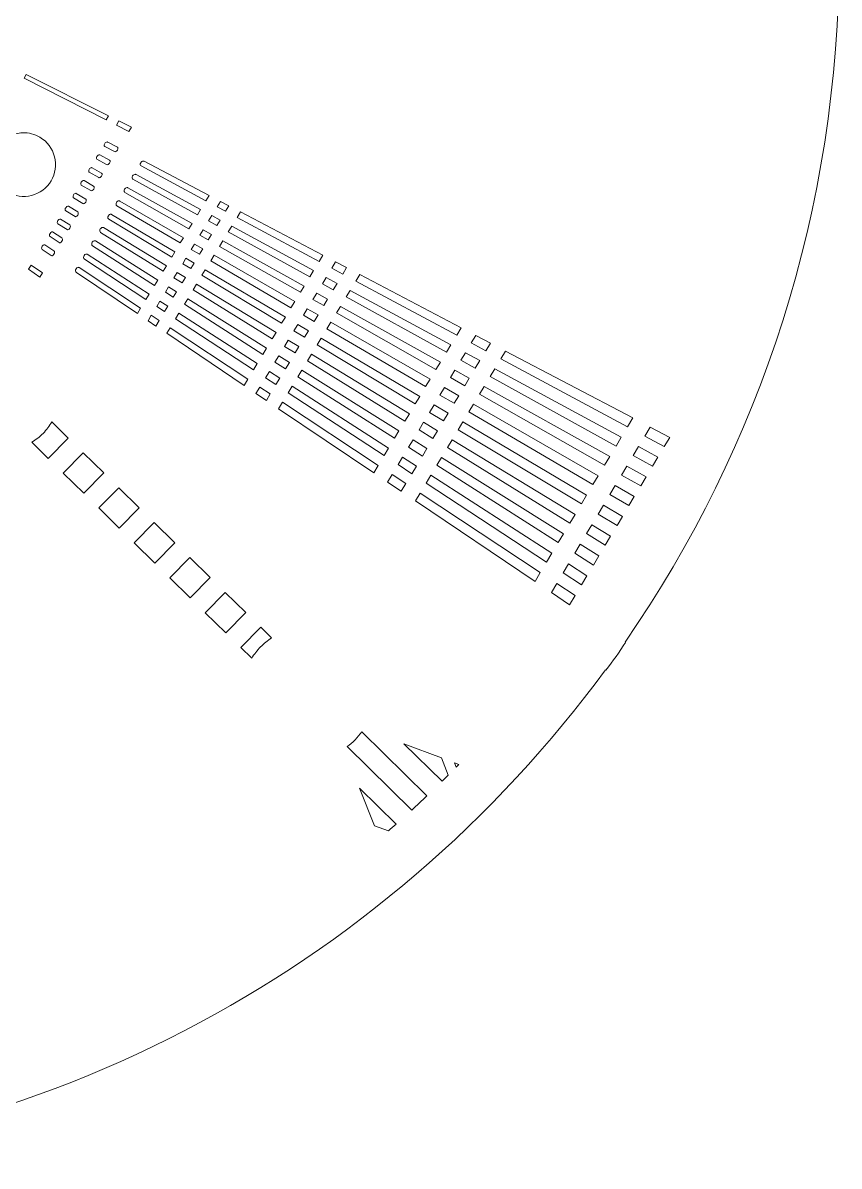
# Model space of a CAD drawing. Header units: millimetres. Extents: x -751 to 1411, y -446 to 1681.
# Drawn here: x 992.7 to 1329.5, y 680.7 to 1152.4 of the extents above; entities that cross this region are included whole.
import ezdxf

# ---------------------------------------------------------------- set-up
doc = ezdxf.new("R2010")
doc.units = ezdxf.units.MM
doc.header["$MEASUREMENT"] = 0
doc.layers.add('Layer 3', color=7, linetype='Continuous')

msp = doc.modelspace()

# ---------------------------------------------------------------- linework, layer by layer
at = {"layer": 'Layer 3', "lineweight": 0}
for points in [[(1027.1, 1112.33), (993.26, 1129.6), (994.13, 1131.03), (1028.13, 1114.03), (1027.1, 1112.33)], [(1036.46, 1107.55), (1031.33, 1110.17), (1032.38, 1111.91), (1037.54, 1109.32), (1036.46, 1107.55)], [(1076.39, 1074.67), (1072.95, 1076.52), (1074.3, 1078.74), (1077.75, 1076.92), (1076.39, 1074.67)], [(1074.17, 1071.01), (1072.8, 1068.76), (1069.38, 1070.65), (1070.73, 1072.87), (1074.17, 1071.01)], [(1114.97, 1053.99), (1081.14, 1072.13), (1082.53, 1074.42), (1116.53, 1056.56), (1114.97, 1053.99)], [(1069.21, 1062.85), (1065.82, 1064.78), (1067.17, 1067), (1070.58, 1065.1), (1069.21, 1062.85)], [(1112.66, 1050.17), (1111.11, 1047.6), (1077.51, 1066.16), (1078.9, 1068.45), (1112.66, 1050.17)], [(1107.24, 1041.21), (1073.89, 1060.18), (1075.28, 1062.48), (1108.8, 1043.78), (1107.24, 1041.21)], [(1066.98, 1059.18), (1065.61, 1056.93), (1062.25, 1058.9), (1063.6, 1061.13), (1066.98, 1059.18)], [(996.14, 1052.48), (1000.89, 1049.2), (999.8, 1047.41), (995.07, 1050.73), (996.14, 1052.48)], [(1063.39, 1053.27), (1062.02, 1051.01), (1058.68, 1053.02), (1060.03, 1055.25), (1063.39, 1053.27)], [(1104.93, 1037.39), (1103.37, 1034.82), (1070.26, 1054.21), (1071.65, 1056.5), (1104.93, 1037.39)], [(1124.74, 1048.76), (1120.22, 1051.18), (1121.79, 1053.79), (1126.33, 1051.4), (1124.74, 1048.76)], [(1055.1, 1047.14), (1056.46, 1049.37), (1059.8, 1047.34), (1058.42, 1045.09), (1055.1, 1047.14)], [(1101.06, 1031), (1099.5, 1028.42), (1066.63, 1048.23), (1068.02, 1050.53), (1101.06, 1031)], [(1122.4, 1044.9), (1120.8, 1042.25), (1116.31, 1044.73), (1117.89, 1047.34), (1122.4, 1044.9)], [(1171.74, 1023.56), (1130.11, 1045.88), (1131.73, 1048.57), (1173.56, 1026.59), (1171.74, 1023.56)], [(1052.89, 1043.49), (1056.2, 1041.42), (1054.82, 1039.16), (1051.53, 1041.26), (1052.89, 1043.49)], [(1063, 1042.25), (1064.39, 1044.55), (1097.19, 1024.6), (1095.63, 1022.02), (1063, 1042.25)], [(1060.76, 1038.56), (1093.31, 1018.2), (1091.75, 1015.62), (1059.37, 1036.26), (1060.76, 1038.56)], [(1116.86, 1035.74), (1112.41, 1038.27), (1113.99, 1040.89), (1118.47, 1038.39), (1116.86, 1035.74)], [(1169.3, 1019.51), (1167.47, 1016.48), (1126.13, 1039.3), (1127.76, 1042), (1169.3, 1019.51)], [(1047.96, 1035.37), (1049.31, 1037.61), (1052.6, 1035.49), (1051.23, 1033.23), (1047.96, 1035.37)], [(1114.53, 1031.88), (1112.92, 1029.23), (1108.5, 1031.82), (1110.08, 1034.43), (1114.53, 1031.88)], [(1122.16, 1032.73), (1123.79, 1035.42), (1165.03, 1012.42), (1163.2, 1009.38), (1122.16, 1032.73)], [(1045.74, 1031.72), (1049, 1029.56), (1047.62, 1027.3), (1044.38, 1029.49), (1045.74, 1031.72)], [(1055.73, 1030.28), (1057.13, 1032.58), (1089.44, 1011.8), (1087.87, 1009.21), (1055.73, 1030.28)], [(1160.76, 1005.33), (1158.93, 1002.29), (1118.18, 1026.15), (1119.81, 1028.85), (1160.76, 1005.33)], [(1053.49, 1026.59), (1085.56, 1005.39), (1084, 1002.81), (1052.1, 1024.29), (1053.49, 1026.59)], [(1110.59, 1025.36), (1108.98, 1022.71), (1104.59, 1025.36), (1106.17, 1027.97), (1110.59, 1025.36)], [(1100.68, 1018.89), (1102.26, 1021.51), (1106.65, 1018.85), (1105.04, 1016.19), (1100.68, 1018.89)], [(1156.48, 998.23), (1154.65, 995.19), (1114.2, 1019.56), (1115.83, 1022.26), (1156.48, 998.23)], [(1177.78, 1020.33), (1179.63, 1023.41), (1185.63, 1020.26), (1183.75, 1017.13), (1177.78, 1020.33)], [(1098.35, 1015.05), (1102.7, 1012.32), (1101.09, 1009.66), (1096.77, 1012.42), (1098.35, 1015.05)], [(1110.22, 1012.98), (1111.85, 1015.68), (1152.21, 991.13), (1150.37, 988.09), (1110.22, 1012.98)], [(1181.28, 1013.02), (1179.39, 1009.89), (1173.46, 1013.17), (1175.32, 1016.25), (1181.28, 1013.02)], [(1189.96, 1013.79), (1191.88, 1016.98), (1244.42, 989.37), (1242.26, 985.76), (1189.96, 1013.79)], [(1185.57, 1006.48), (1187.48, 1009.67), (1239.66, 981.42), (1237.5, 977.8), (1185.57, 1006.48)], [(1092.85, 1005.95), (1094.44, 1008.58), (1098.76, 1005.8), (1097.15, 1003.14), (1092.85, 1005.95)], [(1107.87, 1009.09), (1147.93, 984.03), (1146.09, 980.98), (1106.23, 1006.39), (1107.87, 1009.09)], [(1169.15, 1006), (1171.01, 1009.09), (1176.93, 1005.79), (1175.04, 1002.65), (1169.15, 1006)], [(1090.52, 1002.1), (1094.81, 999.27), (1093.2, 996.61), (1088.93, 999.48), (1090.52, 1002.1)], [(1102.25, 999.79), (1103.88, 1002.5), (1143.65, 976.92), (1141.81, 973.87), (1102.25, 999.79)], [(1164.83, 998.83), (1166.69, 1001.92), (1172.57, 998.55), (1170.68, 995.41), (1164.83, 998.83)], [(1181.17, 999.16), (1183.08, 1002.35), (1234.9, 973.46), (1232.73, 969.84), (1181.17, 999.16)], [(1099.9, 995.9), (1139.36, 969.81), (1137.52, 966.76), (1098.26, 993.2), (1099.9, 995.9)], [(1160.51, 991.66), (1162.38, 994.75), (1168.21, 991.3), (1166.32, 988.16), (1160.51, 991.66)], [(1176.76, 991.84), (1178.68, 995.04), (1230.13, 965.49), (1227.96, 961.87), (1176.76, 991.84)], [(1156.19, 984.48), (1158.06, 987.58), (1163.85, 984.05), (1161.96, 980.91), (1156.19, 984.48)], [(1172.36, 984.52), (1174.28, 987.71), (1225.35, 957.52), (1223.18, 953.89), (1172.36, 984.52)], [(1257.4, 977.65), (1249.4, 981.93), (1251.6, 985.6), (1259.63, 981.38), (1257.4, 977.65)], [(1153.73, 980.4), (1159.48, 976.8), (1157.59, 973.65), (1151.87, 977.3), (1153.73, 980.4)], [(1167.95, 977.19), (1169.87, 980.39), (1220.58, 949.54), (1218.41, 945.91), (1167.95, 977.19)], [(1252.53, 969.5), (1244.59, 973.88), (1246.78, 977.56), (1254.76, 973.24), (1252.53, 969.5)], [(1017.66, 975), (1026.12, 966.69), (1017.89, 958.31), (1009.43, 966.63), (1017.66, 975)], [(1147.54, 970.11), (1149.41, 973.21), (1155.12, 969.54), (1153.22, 966.39), (1147.54, 970.11)], [(1163.54, 969.86), (1165.46, 973.06), (1215.8, 941.56), (1213.63, 937.93), (1163.54, 969.86)], [(1247.65, 961.35), (1239.77, 965.83), (1241.97, 969.51), (1249.89, 965.09), (1247.65, 961.35)], [(1145.08, 966.02), (1150.75, 962.28), (1148.85, 959.13), (1143.21, 962.92), (1145.08, 966.02)], [(1159.13, 962.52), (1161.05, 965.72), (1211.02, 933.58), (1208.84, 929.94), (1159.13, 962.52)], [(1032.31, 960.61), (1040.77, 952.29), (1032.54, 943.91), (1024.08, 952.23), (1032.31, 960.61)], [(1156.64, 958.38), (1206.24, 925.58), (1204.06, 921.95), (1154.71, 955.18), (1156.64, 958.38)], [(1242.77, 953.19), (1234.95, 957.77), (1237.15, 961.46), (1245.02, 956.94), (1242.77, 953.19)], [(1237.89, 945.03), (1230.12, 949.71), (1232.33, 953.4), (1240.14, 948.78), (1237.89, 945.03)], [(1046.96, 946.21), (1055.42, 937.89), (1047.19, 929.52), (1038.73, 937.83), (1046.96, 946.21)], [(1233.01, 936.86), (1225.29, 941.64), (1227.5, 945.33), (1235.26, 940.62), (1233.01, 936.86)], [(1228.12, 928.69), (1220.46, 933.57), (1222.67, 937.26), (1230.37, 932.45), (1228.12, 928.69)], [(1061.61, 931.81), (1070.07, 923.49), (1061.84, 915.12), (1053.38, 923.44), (1061.61, 931.81)], [(1223.23, 920.51), (1215.63, 925.49), (1217.84, 929.19), (1225.48, 924.27), (1223.23, 920.51)], [(1218.34, 912.33), (1210.79, 917.41), (1213.01, 921.11), (1220.59, 916.09), (1218.34, 912.33)], [(1076.26, 917.42), (1084.72, 909.1), (1076.49, 900.72), (1068.03, 909.04), (1076.26, 917.42)]]:
    msp.add_lwpolyline(points, dxfattribs=at)
for points, knots in [([(1329.54, 1180.7), (1329.54, 1456.84), (1105.68, 1680.7), (829.54, 1680.7), (553.39, 1680.7), (329.54, 1456.84), (329.54, 1180.7), (329.54, 904.55), (553.39, 680.7), (829.54, 680.7), (995.26, 680.7), (1142.15, 761.32), (1233.12, 885.49), (1233.12, 885.49), (1233.3, 885.36), (1233.3, 885.36), (1236.17, 889.05), (1238.96, 892.81), (1241.43, 896.78), (1241.43, 896.78), (1241.25, 896.9), (1241.25, 896.9), (1296.93, 977.52), (1329.54, 1075.3), (1329.54, 1180.7)], [0, 0, 0, 0, 1, 1, 1, 2, 2, 2, 3, 3, 3, 4, 4, 4, 5, 5, 5, 6, 6, 6, 7, 7, 7, 8, 8, 8, 8]), ([(986.43, 1082.62), (983.42, 1084.41), (981.28, 1087.26), (980.41, 1090.65), (979.54, 1094.04), (980.05, 1097.57), (981.83, 1100.59), (983.62, 1103.6), (986.47, 1105.74), (989.86, 1106.61), (990.78, 1106.84), (991.71, 1106.97), (992.63, 1107.01), (995.13, 1107.11), (997.6, 1106.49), (999.8, 1105.18), (1002.81, 1103.4), (1004.95, 1100.55), (1005.81, 1097.15), (1006.68, 1093.76), (1006.18, 1090.23), (1004.39, 1087.22), (1002.61, 1084.21), (999.76, 1082.07), (996.36, 1081.2), (992.97, 1080.33), (989.44, 1080.84), (986.43, 1082.62)], [0, 0, 0, 0, 1, 1, 1, 2, 2, 2, 3, 3, 3, 4, 4, 4, 5, 5, 5, 6, 6, 6, 7, 7, 7, 8, 8, 8, 9, 9, 9, 9]), ([(1031.77, 1101.08), (1031.87, 1101.03), (1031.93, 1100.93), (1031.97, 1100.8), (1032.04, 1100.54), (1031.98, 1100.2), (1031.79, 1099.89), (1031.45, 1099.33), (1030.84, 1099.09), (1030.52, 1099.26), (1030.52, 1099.26), (1026.53, 1101.4), (1026.53, 1101.4), (1026.44, 1101.45), (1026.38, 1101.54), (1026.34, 1101.66), (1026.27, 1101.92), (1026.34, 1102.25), (1026.53, 1102.55), (1026.78, 1102.98), (1027.21, 1103.22), (1027.52, 1103.23), (1027.61, 1103.24), (1027.69, 1103.22), (1027.76, 1103.19), (1027.76, 1103.19), (1031.77, 1101.08), (1031.77, 1101.08)], [0, 0, 0, 0, 1, 1, 1, 2, 2, 2, 3, 3, 3, 4, 4, 4, 5, 5, 5, 6, 6, 6, 7, 7, 7, 8, 8, 8, 9, 9, 9, 9]), ([(1028.52, 1094.53), (1028.18, 1093.97), (1027.58, 1093.74), (1027.27, 1093.91), (1027.27, 1093.91), (1023.31, 1096.1), (1023.31, 1096.1), (1023.22, 1096.14), (1023.16, 1096.24), (1023.12, 1096.37), (1023.05, 1096.63), (1023.12, 1096.97), (1023.3, 1097.27), (1023.56, 1097.69), (1023.97, 1097.93), (1024.28, 1097.94), (1024.37, 1097.94), (1024.45, 1097.93), (1024.52, 1097.89), (1024.52, 1097.89), (1028.5, 1095.74), (1028.5, 1095.74), (1028.6, 1095.68), (1028.67, 1095.59), (1028.7, 1095.45), (1028.78, 1095.18), (1028.71, 1094.83), (1028.52, 1094.53)], [0, 0, 0, 0, 1, 1, 1, 2, 2, 2, 3, 3, 3, 4, 4, 4, 5, 5, 5, 6, 6, 6, 7, 7, 7, 8, 8, 8, 9, 9, 9, 9]), ([(1068.3, 1079.01), (1068.3, 1079.01), (1041.49, 1093.38), (1041.49, 1093.38), (1041.34, 1093.46), (1041.23, 1093.6), (1041.18, 1093.79), (1041.11, 1094.06), (1041.17, 1094.39), (1041.35, 1094.69), (1041.6, 1095.09), (1042.03, 1095.35), (1042.41, 1095.37), (1042.55, 1095.37), (1042.68, 1095.35), (1042.79, 1095.29), (1042.79, 1095.29), (1069.63, 1081.19), (1069.63, 1081.19), (1069.63, 1081.19), (1068.3, 1079.01), (1068.3, 1079.01)], [0, 0, 0, 0, 1, 1, 1, 2, 2, 2, 3, 3, 3, 4, 4, 4, 5, 5, 5, 6, 6, 6, 7, 7, 7, 7]), ([(1025.22, 1090.39), (1025.32, 1090.34), (1025.4, 1090.24), (1025.43, 1090.09), (1025.51, 1089.82), (1025.44, 1089.47), (1025.25, 1089.16), (1025.25, 1089.16), (1025.25, 1089.16), (1025.25, 1089.16), (1024.91, 1088.6), (1024.32, 1088.38), (1024.02, 1088.55), (1024.02, 1088.55), (1020.09, 1090.79), (1020.09, 1090.79), (1020, 1090.84), (1019.93, 1090.93), (1019.9, 1091.07), (1019.83, 1091.34), (1019.9, 1091.68), (1020.08, 1091.99), (1020.33, 1092.4), (1020.74, 1092.64), (1021.04, 1092.65), (1021.13, 1092.65), (1021.21, 1092.63), (1021.27, 1092.6), (1021.27, 1092.6), (1025.22, 1090.39), (1025.22, 1090.39)], [0, 0, 0, 0, 1, 1, 1, 2, 2, 2, 3, 3, 3, 4, 4, 4, 5, 5, 5, 6, 6, 6, 7, 7, 7, 8, 8, 8, 9, 9, 9, 10, 10, 10, 10]), ([(1066.09, 1075.38), (1066.09, 1075.38), (1064.77, 1073.2), (1064.77, 1073.2), (1064.77, 1073.2), (1038.16, 1087.89), (1038.16, 1087.89), (1037.97, 1088), (1037.89, 1088.18), (1037.85, 1088.31), (1037.78, 1088.59), (1037.84, 1088.93), (1038.02, 1089.23), (1038.26, 1089.63), (1038.69, 1089.88), (1039.06, 1089.89), (1039.2, 1089.9), (1039.33, 1089.87), (1039.44, 1089.81), (1039.44, 1089.81), (1066.09, 1075.38), (1066.09, 1075.38)], [0, 0, 0, 0, 1, 1, 1, 2, 2, 2, 3, 3, 3, 4, 4, 4, 5, 5, 5, 6, 6, 6, 7, 7, 7, 7]), ([(1016.86, 1085.48), (1016.77, 1085.53), (1016.71, 1085.63), (1016.67, 1085.77), (1016.6, 1086.05), (1016.67, 1086.4), (1016.86, 1086.7), (1017.11, 1087.11), (1017.5, 1087.34), (1017.8, 1087.35), (1017.88, 1087.35), (1017.96, 1087.34), (1018.03, 1087.3), (1018.03, 1087.3), (1021.95, 1085.05), (1021.95, 1085.05), (1022.05, 1084.99), (1022.12, 1084.89), (1022.16, 1084.74), (1022.23, 1084.45), (1022.16, 1084.1), (1021.98, 1083.79), (1021.64, 1083.24), (1021.06, 1083.02), (1020.77, 1083.19), (1020.77, 1083.19), (1016.86, 1085.48), (1016.86, 1085.48)], [0, 0, 0, 0, 1, 1, 1, 2, 2, 2, 3, 3, 3, 4, 4, 4, 5, 5, 5, 6, 6, 6, 7, 7, 7, 8, 8, 8, 9, 9, 9, 9]), ([(1018.7, 1078.42), (1018.37, 1077.87), (1017.8, 1077.66), (1017.51, 1077.83), (1017.51, 1077.83), (1013.64, 1080.16), (1013.64, 1080.16), (1013.52, 1080.23), (1013.47, 1080.37), (1013.44, 1080.47), (1013.37, 1080.75), (1013.44, 1081.11), (1013.63, 1081.42), (1013.88, 1081.82), (1014.26, 1082.04), (1014.55, 1082.06), (1014.64, 1082.06), (1014.72, 1082.04), (1014.78, 1082), (1014.78, 1082), (1018.68, 1079.7), (1018.68, 1079.7), (1018.8, 1079.63), (1018.86, 1079.48), (1018.89, 1079.38), (1018.96, 1079.09), (1018.89, 1078.73), (1018.7, 1078.42)], [0, 0, 0, 0, 1, 1, 1, 2, 2, 2, 3, 3, 3, 4, 4, 4, 5, 5, 5, 6, 6, 6, 7, 7, 7, 8, 8, 8, 9, 9, 9, 9]), ([(1062.56, 1069.57), (1062.56, 1069.57), (1061.23, 1067.38), (1061.23, 1067.38), (1061.23, 1067.38), (1034.83, 1082.4), (1034.83, 1082.4), (1034.64, 1082.51), (1034.56, 1082.69), (1034.52, 1082.83), (1034.45, 1083.12), (1034.51, 1083.46), (1034.69, 1083.76), (1034.93, 1084.15), (1035.34, 1084.4), (1035.71, 1084.42), (1035.85, 1084.42), (1035.98, 1084.4), (1036.09, 1084.33), (1036.09, 1084.33), (1062.56, 1069.57), (1062.56, 1069.57)], [0, 0, 0, 0, 1, 1, 1, 2, 2, 2, 3, 3, 3, 4, 4, 4, 5, 5, 5, 6, 6, 6, 7, 7, 7, 7]), ([(1010.41, 1074.85), (1010.14, 1075.02), (1010.08, 1075.6), (1010.41, 1076.13), (1010.65, 1076.53), (1011.02, 1076.75), (1011.3, 1076.76), (1011.39, 1076.76), (1011.47, 1076.74), (1011.53, 1076.7), (1011.53, 1076.7), (1015.4, 1074.35), (1015.4, 1074.35), (1015.57, 1074.25), (1015.62, 1074.04), (1015.63, 1073.92), (1015.67, 1073.64), (1015.59, 1073.32), (1015.42, 1073.04), (1015.23, 1072.72), (1014.94, 1072.5), (1014.65, 1072.43), (1014.54, 1072.4), (1014.39, 1072.39), (1014.26, 1072.46), (1014.26, 1072.46), (1010.41, 1074.85), (1010.41, 1074.85)], [0, 0, 0, 0, 1, 1, 1, 2, 2, 2, 3, 3, 3, 4, 4, 4, 5, 5, 5, 6, 6, 6, 7, 7, 7, 8, 8, 8, 9, 9, 9, 9]), ([(1057.7, 1061.56), (1057.7, 1061.56), (1031.5, 1076.91), (1031.5, 1076.91), (1031.31, 1077.02), (1031.22, 1077.21), (1031.19, 1077.35), (1031.11, 1077.65), (1031.18, 1077.99), (1031.36, 1078.29), (1031.6, 1078.68), (1032, 1078.93), (1032.36, 1078.94), (1032.5, 1078.94), (1032.63, 1078.92), (1032.74, 1078.85), (1032.74, 1078.85), (1059.03, 1063.75), (1059.03, 1063.75), (1059.03, 1063.75), (1057.7, 1061.56), (1057.7, 1061.56)], [0, 0, 0, 0, 1, 1, 1, 2, 2, 2, 3, 3, 3, 4, 4, 4, 5, 5, 5, 6, 6, 6, 7, 7, 7, 7]), ([(1007.18, 1069.53), (1006.92, 1069.7), (1006.86, 1070.31), (1007.18, 1070.84), (1007.37, 1071.14), (1007.65, 1071.37), (1007.93, 1071.44), (1007.97, 1071.44), (1008.01, 1071.45), (1008.06, 1071.45), (1008.13, 1071.46), (1008.21, 1071.44), (1008.29, 1071.4), (1008.29, 1071.4), (1012.12, 1069), (1012.12, 1069), (1012.41, 1068.82), (1012.48, 1068.21), (1012.15, 1067.66), (1011.95, 1067.35), (1011.67, 1067.12), (1011.38, 1067.06), (1011.28, 1067.03), (1011.12, 1067.02), (1011, 1067.1), (1011, 1067.1), (1007.18, 1069.53), (1007.18, 1069.53)], [0, 0, 0, 0, 1, 1, 1, 2, 2, 2, 3, 3, 3, 4, 4, 4, 5, 5, 5, 6, 6, 6, 7, 7, 7, 8, 8, 8, 9, 9, 9, 9]), ([(1055.49, 1057.93), (1055.49, 1057.93), (1054.16, 1055.74), (1054.16, 1055.74), (1054.16, 1055.74), (1028.17, 1071.41), (1028.17, 1071.41), (1027.97, 1071.53), (1027.89, 1071.72), (1027.85, 1071.86), (1027.78, 1072.17), (1027.84, 1072.52), (1028.03, 1072.82), (1028.26, 1073.21), (1028.66, 1073.44), (1029.01, 1073.46), (1029.14, 1073.46), (1029.27, 1073.44), (1029.38, 1073.37), (1029.38, 1073.37), (1055.49, 1057.93), (1055.49, 1057.93)], [0, 0, 0, 0, 1, 1, 1, 2, 2, 2, 3, 3, 3, 4, 4, 4, 5, 5, 5, 6, 6, 6, 7, 7, 7, 7]), ([(1003.95, 1064.21), (1003.68, 1064.39), (1003.62, 1065.01), (1003.95, 1065.54), (1004.14, 1065.85), (1004.42, 1066.07), (1004.69, 1066.13), (1004.74, 1066.14), (1004.77, 1066.15), (1004.81, 1066.15), (1004.9, 1066.15), (1004.97, 1066.14), (1005.04, 1066.1), (1005.04, 1066.1), (1008.84, 1063.65), (1008.84, 1063.65), (1008.84, 1063.65), (1008.84, 1063.65), (1008.84, 1063.65), (1009.13, 1063.46), (1009.2, 1062.84), (1008.87, 1062.28), (1008.68, 1061.97), (1008.39, 1061.75), (1008.11, 1061.68), (1007.96, 1061.65), (1007.84, 1061.67), (1007.74, 1061.73), (1007.74, 1061.73), (1003.95, 1064.21), (1003.95, 1064.21)], [0, 0, 0, 0, 1, 1, 1, 2, 2, 2, 3, 3, 3, 4, 4, 4, 5, 5, 5, 6, 6, 6, 7, 7, 7, 8, 8, 8, 9, 9, 9, 10, 10, 10, 10]), ([(1024.83, 1065.91), (1024.43, 1066.16), (1024.37, 1066.82), (1024.7, 1067.35), (1024.93, 1067.73), (1025.31, 1067.97), (1025.65, 1067.98), (1025.78, 1067.98), (1025.91, 1067.95), (1026.03, 1067.89), (1026.03, 1067.89), (1051.96, 1052.11), (1051.96, 1052.11), (1051.96, 1052.11), (1050.62, 1049.92), (1050.62, 1049.92), (1050.62, 1049.92), (1024.83, 1065.91), (1024.83, 1065.91)], [0, 0, 0, 0, 1, 1, 1, 2, 2, 2, 3, 3, 3, 4, 4, 4, 5, 5, 5, 6, 6, 6, 6]), ([(1021.36, 1061.88), (1021.36, 1061.88), (1021.36, 1061.88), (1021.36, 1061.88), (1021.55, 1062.18), (1021.83, 1062.4), (1022.13, 1062.47), (1022.27, 1062.5), (1022.48, 1062.52), (1022.67, 1062.4), (1022.67, 1062.4), (1048.42, 1046.29), (1048.42, 1046.29), (1048.42, 1046.29), (1047.08, 1044.09), (1047.08, 1044.09), (1047.08, 1044.09), (1021.49, 1060.41), (1021.49, 1060.41), (1021.1, 1060.66), (1021.04, 1061.34), (1021.36, 1061.88)], [0, 0, 0, 0, 1, 1, 1, 2, 2, 2, 3, 3, 3, 4, 4, 4, 5, 5, 5, 6, 6, 6, 7, 7, 7, 7]), ([(1000.72, 1058.89), (1000.45, 1059.07), (1000.39, 1059.7), (1000.72, 1060.24), (1000.91, 1060.55), (1001.18, 1060.77), (1001.45, 1060.83), (1001.49, 1060.84), (1001.53, 1060.84), (1001.56, 1060.84), (1001.65, 1060.85), (1001.72, 1060.83), (1001.78, 1060.79), (1001.78, 1060.79), (1005.56, 1058.29), (1005.56, 1058.29), (1005.86, 1058.09), (1005.93, 1057.46), (1005.58, 1056.9), (1005.4, 1056.59), (1005.12, 1056.37), (1004.84, 1056.31), (1004.7, 1056.27), (1004.58, 1056.29), (1004.48, 1056.36), (1004.48, 1056.36), (1000.72, 1058.89), (1000.72, 1058.89)], [0, 0, 0, 0, 1, 1, 1, 2, 2, 2, 3, 3, 3, 4, 4, 4, 5, 5, 5, 6, 6, 6, 7, 7, 7, 8, 8, 8, 9, 9, 9, 9]), ([(1018.16, 1054.9), (1017.76, 1055.16), (1017.7, 1055.86), (1018.02, 1056.4), (1018.21, 1056.7), (1018.49, 1056.92), (1018.78, 1056.98), (1018.92, 1057.02), (1019.13, 1057.03), (1019.31, 1056.91), (1019.31, 1056.91), (1044.88, 1040.46), (1044.88, 1040.46), (1044.88, 1040.46), (1043.54, 1038.27), (1043.54, 1038.27), (1043.54, 1038.27), (1018.16, 1054.9), (1018.16, 1054.9)], [0, 0, 0, 0, 1, 1, 1, 2, 2, 2, 3, 3, 3, 4, 4, 4, 5, 5, 5, 6, 6, 6, 6]), ([(1014.69, 1050.92), (1014.87, 1051.22), (1015.14, 1051.43), (1015.43, 1051.5), (1015.48, 1051.51), (1015.53, 1051.51), (1015.58, 1051.52), (1015.69, 1051.52), (1015.83, 1051.5), (1015.95, 1051.42), (1015.95, 1051.42), (1041.33, 1034.63), (1041.33, 1034.63), (1041.33, 1034.63), (1040, 1032.44), (1040, 1032.44), (1040, 1032.44), (1014.82, 1049.39), (1014.82, 1049.39), (1014.42, 1049.66), (1014.36, 1050.38), (1014.69, 1050.92)], [0, 0, 0, 0, 1, 1, 1, 2, 2, 2, 3, 3, 3, 4, 4, 4, 5, 5, 5, 6, 6, 6, 7, 7, 7, 7]), ([(1003.24, 972.71), (1003.24, 972.71), (996.47, 979.36), (996.47, 979.36), (998.13, 980.38), (999.69, 981.58), (1001.11, 983.03), (1002.53, 984.47), (1003.71, 986.06), (1004.7, 987.73), (1004.7, 987.73), (1011.47, 981.08), (1011.47, 981.08), (1011.47, 981.08), (1003.24, 972.71), (1003.24, 972.71)], [0, 0, 0, 0, 1, 1, 1, 2, 2, 2, 3, 3, 3, 4, 4, 4, 5, 5, 5, 5]), ([(1090.91, 903.02), (1090.91, 903.02), (1095.39, 898.62), (1095.39, 898.62), (1093.76, 897.56), (1092.22, 896.33), (1090.8, 894.89), (1089.39, 893.45), (1088.18, 891.89), (1087.16, 890.24), (1087.16, 890.24), (1082.68, 894.64), (1082.68, 894.64), (1082.68, 894.64), (1090.91, 903.02), (1090.91, 903.02)], [0, 0, 0, 0, 1, 1, 1, 2, 2, 2, 3, 3, 3, 4, 4, 4, 5, 5, 5, 5]), ([(1153.2, 827.6), (1153.2, 827.6), (1126.55, 853.79), (1126.55, 853.79), (1127.68, 854.63), (1128.78, 855.53), (1129.8, 856.57), (1130.83, 857.62), (1131.73, 858.75), (1132.56, 859.92), (1132.56, 859.92), (1159.48, 833.46), (1159.48, 833.46), (1157.41, 831.49), (1155.31, 829.54), (1153.2, 827.6)], [0, 0, 0, 0, 1, 1, 1, 2, 2, 2, 3, 3, 3, 4, 4, 4, 5, 5, 5, 5]), ([(1168.24, 841.99), (1167.39, 841.14), (1166.54, 840.31), (1165.68, 839.47), (1165.68, 839.47), (1149.9, 854.98), (1149.9, 854.98), (1149.9, 854.98), (1165.43, 849.15), (1165.43, 849.15), (1165.43, 849.15), (1168.25, 842.01), (1168.25, 842.01), (1168.25, 842), (1168.24, 842), (1168.24, 841.99)], [0, 0, 0, 0, 1, 1, 1, 2, 2, 2, 3, 3, 3, 4, 4, 4, 5, 5, 5, 5]), ([(1171.55, 845.34), (1171.55, 845.34), (1170.86, 847.11), (1170.86, 847.11), (1170.86, 847.11), (1172.63, 846.44), (1172.63, 846.44), (1172.27, 846.07), (1171.91, 845.71), (1171.55, 845.34)], [0, 0, 0, 0, 1, 1, 1, 2, 2, 2, 3, 3, 3, 3]), ([(1143.54, 818.98), (1143.54, 818.98), (1137.82, 821.13), (1137.82, 821.13), (1137.82, 821.13), (1131.68, 836.64), (1131.68, 836.64), (1131.68, 836.64), (1146.77, 821.81), (1146.77, 821.81), (1145.7, 820.86), (1144.62, 819.92), (1143.54, 818.98)], [0, 0, 0, 0, 1, 1, 1, 2, 2, 2, 3, 3, 3, 4, 4, 4, 4])]:
    msp.add_open_spline(points, degree=3, knots=knots, dxfattribs=at)

doc.saveas('drawing.dxf')
